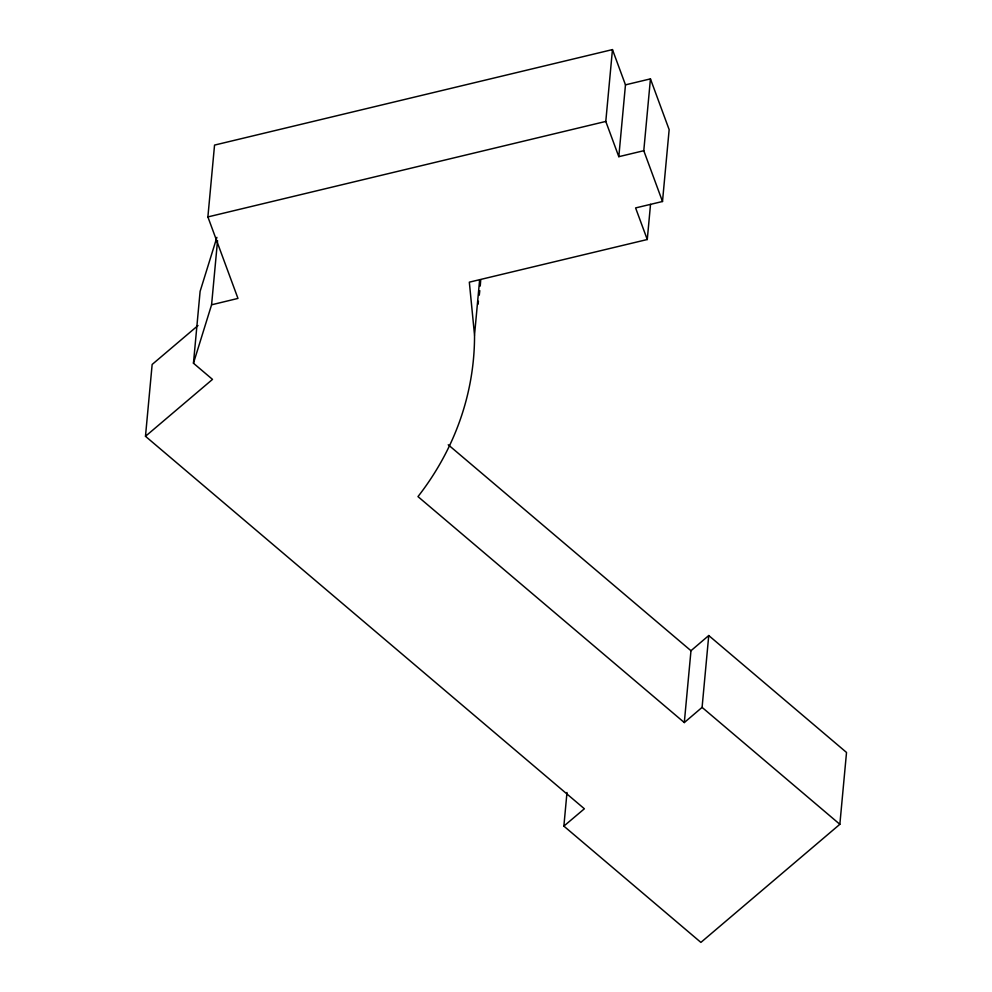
<?xml version="1.0" encoding="UTF-8"?>
<svg xmlns="http://www.w3.org/2000/svg" width="992" height="992" viewBox="0 0 992 992"><rect width="100%" height="100%" fill="white"/><g stroke="black" fill="none" stroke-linecap="round" stroke-linejoin="round"><path stroke-width="1.49" d="M474.536 335.036A352.458 298.245 5.3 0 1 417.979 496.608L684.306 722.56L690.978 650.727L708.747 635.537L846.523 752.457L839.852 824.302L700.898 942.4L563.865 826.113L584.375 808.778L145.477 436.294L152.148 364.461L198.003 325.525M145.477 436.294L212.499 379.39L193.452 363.221L200.111 291.375L216.888 237.348M193.452 363.221L211.581 304.804L237.968 298.418L207.886 216.926L214.545 145.092L612.461 49.6L625.468 84.853L618.81 156.686L643.783 150.71L650.442 78.876L625.468 84.853M211.581 304.804L217.546 240.61M479.62 280.004L474.523 335.036L469.328 282.162L647.268 239.518L650.529 204.364M618.81 156.686L605.79 121.433L612.461 49.6M563.865 826.113L566.99 792.484M647.268 239.518L635.599 207.923L662.495 201.5L669.154 129.654L650.442 78.876M684.306 722.56L702.088 707.383L708.747 635.537M207.886 216.926L605.79 121.433M448.235 444.776L690.978 650.727M702.088 707.383L839.852 824.302M643.783 150.71L662.495 201.5M479.781 290.644A352.458 298.245 5.3 0 1 479.26 295.207M478.429 301.283A352.458 298.245 5.3 0 1 477.958 304.308M480.698 279.967A352.458 298.245 5.3 0 1 480.227 286.068"/></g></svg>
